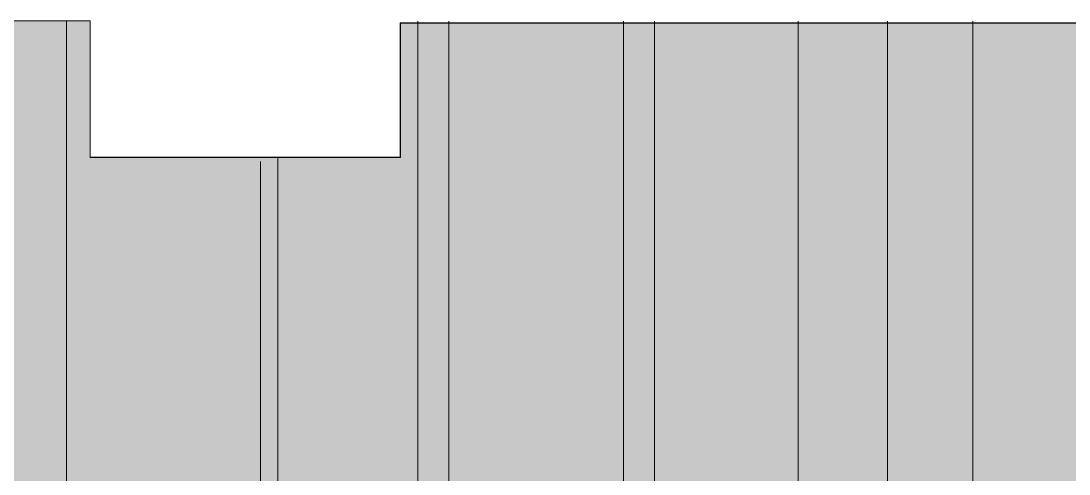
# Model space of a CAD drawing. Header units: millimetres. Extents: x 3914 to 443608, y -156176 to 78197.
# Drawn here: x 347558 to 374560, y -130260 to -118577 of the extents above; entities that cross this region are included whole.
import ezdxf

# ---------------------------------------------------------------- set-up
doc = ezdxf.new("R2010")
doc.units = ezdxf.units.MM
for name, color, linetype, lineweight in [('A-DETL-2', 7, 'Continuous', 5), ('A-GENM', 7, 'Continuous', 9), ('A-WALL', 7, 'Continuous', 5), ('Оси', 7, 'Continuous', 9)]:
    doc.layers.add(name, color=color, linetype=linetype, lineweight=lineweight)
doc.layers.add('A-DETL-GENF-3', color=7, linetype='Continuous', lineweight=9, true_color=0x696a6b)
doc.layers.add('A-WALL-FNSH-1', color=9, linetype='Continuous', lineweight=5, true_color=0x808080)

# ---------------------------------------------------------------- blocks, each defined once
blk = doc.blocks.new('парапет10 - парапет-22960140-Объем проектирования 3 этажа')
at = {"layer": 'A-GENM'}
blk.add_line((41920, 23888), (33920, 23888), dxfattribs=at)

msp = doc.modelspace()

# ---------------------------------------------------------------- hatches: boundary and pattern name
at = {"layer": 'A-DETL-GENF-3'}
msp.add_hatch(color=256, dxfattribs=at).paths.add_polyline_path([(369438.8, -134076.7), (381579.7, -134076.7), (381579.7, -133676.7), (381939.3, -133676.7), (381939.3, -118636.6), (357339.3, -118636.6), (357339.3, -122096.6), (349339.3, -122096.6), (349339.3, -118576.6), (315199.7, -118576.6), (315199.7, -130569.4), (357799.7, -130569.4), (357799.7, -133676.7), (358199.7, -133676.7), (358199.7, -134076.7), (367329.7, -134076.7)])

# ---------------------------------------------------------------- linework, layer by layer
at = {"layer": 'A-DETL-2'}
for p, q in [((349339.3, -118576.6), (315199.7, -118576.6)), ((349339.3, -122096.6), (349339.3, -118576.6)), ((381939.3, -118636.6), (357339.3, -118636.6)), ((357339.3, -118636.6), (357339.3, -122096.6)), ((357339.3, -122096.6), (349339.3, -122096.6))]:
    msp.add_line(p, q, dxfattribs=at)
at = {"layer": 'A-WALL'}
for p, q in [((359979.7, -118626.7), (363079.7, -118626.7)), ((364180, -118626.7), (365080, -118626.7)), ((366179.7, -118626.7), (368679.7, -118626.7)), ((370179.7, -118626.7), (373279.7, -118626.7)), ((374379.7, -118626.7), (375279.7, -118626.7))]:
    msp.add_line(p, q, dxfattribs=at)
at = {"layer": 'A-WALL-FNSH-1'}
for p, q in [((359979.7, -118626.7), (357329.7, -118626.7)), ((357329.7, -118626.7), (357329.7, -122088.5)), ((359979.7, -118636.6), (359979.7, -118626.7)), ((364180, -118626.7), (363079.7, -118626.7)), ((363079.7, -118626.7), (363079.7, -118636.6)), ((364180, -118636.6), (364180, -118626.7)), ((366179.7, -118626.7), (365080, -118626.7)), ((365080, -118626.7), (365080, -118636.6)), ((366179.7, -118636.6), (366179.7, -118626.7)), ((370179.7, -118626.7), (368679.7, -118626.7)), ((368679.7, -118626.7), (368679.7, -118636.6)), ((370179.7, -118636.6), (370179.7, -118626.7)), ((374379.7, -118626.7), (373279.7, -118626.7)), ((373279.7, -118626.7), (373279.7, -118636.6)), ((374379.7, -118636.6), (374379.7, -118626.7))]:
    msp.add_line(p, q, dxfattribs=at)
at = {"layer": 'Оси'}
for points in [[(348729.7, -147882.9), (348729.7, -142882.9), (348729.7, -123578.6), (348729.7, -118578.6)], [(357779.7, -147882.9), (357779.7, -142882.9), (357779.7, -123578.6), (357779.7, -118578.6)], [(359064.1, -147882.9), (359064.1, -147293), (358579.7, -146612.9), (358579.7, -141612.9), (358579.7, -123578.6), (358579.7, -118578.6)], [(363079.7, -147882.9), (363079.7, -142882.9), (363079.7, -123578.6), (363079.7, -118578.6)], [(364469.6, -147882.9), (364469.6, -147293), (363879.7, -146612.9), (363879.7, -141612.9), (363879.7, -123578.6), (363879.7, -118578.6)], [(367579.7, -147882.9), (367579.7, -142882.9), (367579.7, -123578.6), (367579.7, -118578.6)], [(369879.7, -147882.9), (369879.7, -142882.9), (369879.7, -123578.6), (369879.7, -118578.6)], [(372079.7, -147882.9), (372079.7, -142882.9), (372079.7, -123578.6), (372079.7, -118578.6)], [(353729.7, -147882.9), (353729.7, -142882.9), (353729.7, -127199), (353729.7, -122199)], [(355079.5, -147882.9), (355079.5, -147293), (354179.7, -146612.9), (354179.7, -141612.9), (354179.7, -127104.8), (354179.7, -122104.8)]]:
    msp.add_lwpolyline(points, dxfattribs=at)

# ---------------------------------------------------------------- block references
at = {"layer": 'A-GENM'}
msp.add_blockref('парапет10 - парапет-22960140-Объем проектирования 3 этажа', (315419.7, -145976.7), dxfattribs=at)

doc.saveas('drawing.dxf')
